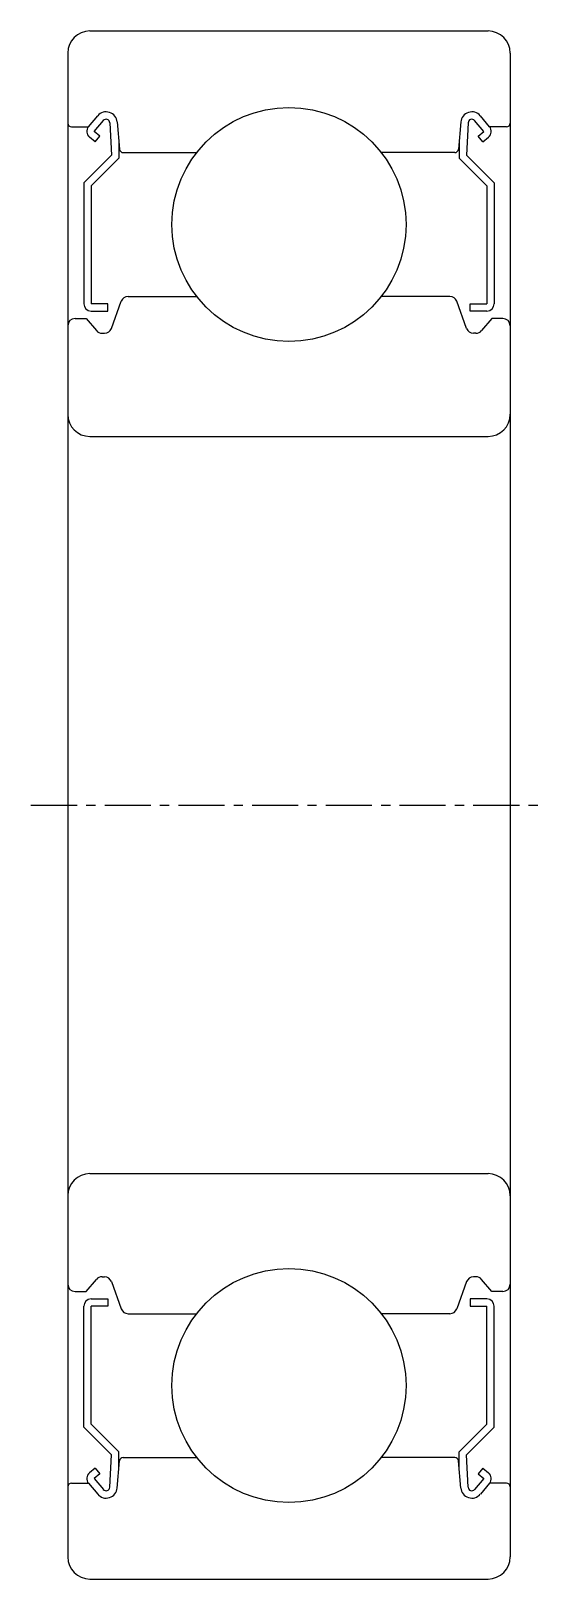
# Model space of a CAD drawing. Extents: x 78.9 to 153.7, y 68.4 to 136.4.
# Drawn here: x 139.74 to 153.74, y 94.43 to 136.43 of the extents above; entities outside this region: 2.
import ezdxf

# ---------------------------------------------------------------- set-up
doc = ezdxf.new("R2010")
doc.units = 0
doc.linetypes.add('CENTER', pattern=[2, 1.25, -0.25, 0.25, -0.25])
doc.layers.get('0').update_dxf_attribs({"linetype": 'CONTINUOUS'})
doc.layers.add('CENTER', color=1, linetype='CENTER')

msp = doc.modelspace()

# ---------------------------------------------------------------- linework, layer by layer
for p, q in [((141.343, 136.43), (152.143, 136.43)), ((140.743, 135.83), (140.743, 95.03)), ((152.743, 135.83), (152.743, 95.03)), ((141.303, 133.83), (141.553, 134.128)), ((141.456, 133.701), (141.707, 134)), ((152.03, 133.701), (151.78, 134)), ((152.183, 133.83), (151.934, 134.128)), ((140.843, 133.83), (141.303, 133.83)), ((141.609, 133.573), (141.456, 133.701)), ((141.481, 133.42), (141.609, 133.573)), ((141.883, 133.94), (141.926, 133.063)), ((142.082, 133.961), (142.146, 133.222)), ((151.405, 133.961), (151.34, 133.222)), ((151.604, 133.94), (151.56, 133.063)), ((151.877, 133.573), (152.03, 133.701)), ((152.005, 133.42), (151.877, 133.573)), ((152.643, 133.83), (152.183, 133.83)), ((141.481, 133.42), (141.328, 133.548)), ((142.126, 133.45), (142.126, 132.981)), ((151.36, 133.45), (151.36, 132.981)), ((152.005, 133.42), (152.158, 133.548)), ((141.926, 133.063), (141.176, 132.313)), ((142.126, 132.981), (141.376, 132.23)), ((142.246, 133.13), (144.238, 133.13)), ((151.241, 133.13), (149.249, 133.13)), ((151.36, 132.981), (152.11, 132.23)), ((151.56, 133.063), (152.31, 132.313)), ((141.176, 132.313), (141.176, 129.03)), ((152.31, 132.313), (152.31, 129.03)), ((141.376, 132.23), (141.376, 129.03)), ((152.11, 132.23), (152.11, 129.03)), ((141.826, 129.03), (141.376, 129.03)), ((141.826, 128.83), (141.826, 129.03)), ((141.925, 128.362), (142.193, 129.099)), ((142.381, 129.23), (144.238, 129.23)), ((151.105, 129.23), (149.249, 129.23)), ((151.561, 128.362), (151.293, 129.099)), ((151.66, 128.83), (151.66, 129.03)), ((151.66, 129.03), (152.11, 129.03)), ((140.943, 128.63), (141.243, 128.63)), ((141.243, 128.63), (141.519, 128.302)), ((141.376, 128.83), (141.826, 128.83)), ((152.11, 128.83), (151.66, 128.83)), ((152.243, 128.63), (151.968, 128.302)), ((152.543, 128.63), (152.243, 128.63)), ((141.672, 128.23), (141.737, 128.23)), ((151.815, 128.23), (151.749, 128.23)), ((141.343, 125.43), (152.143, 125.43)), ((141.343, 105.43), (152.143, 105.43)), ((141.243, 102.23), (141.519, 102.559)), ((141.672, 102.63), (141.737, 102.63)), ((141.925, 102.499), (142.193, 101.762)), ((151.561, 102.499), (151.293, 101.762)), ((151.815, 102.63), (151.749, 102.63)), ((152.243, 102.23), (151.968, 102.559)), ((140.943, 102.23), (141.243, 102.23)), ((152.543, 102.23), (152.243, 102.23)), ((141.176, 98.547), (141.176, 101.83)), ((141.376, 102.03), (141.826, 102.03)), ((141.376, 98.63), (141.376, 101.83)), ((141.826, 101.83), (141.376, 101.83)), ((141.826, 102.03), (141.826, 101.83)), ((151.66, 102.03), (151.66, 101.83)), ((152.11, 102.03), (151.66, 102.03)), ((151.66, 101.83), (152.11, 101.83)), ((152.11, 98.63), (152.11, 101.83)), ((152.31, 98.547), (152.31, 101.83)), ((142.381, 101.63), (144.238, 101.63)), ((151.105, 101.63), (149.249, 101.63)), ((141.926, 97.797), (141.176, 98.547)), ((142.126, 97.88), (141.376, 98.63)), ((151.36, 97.88), (152.11, 98.63)), ((151.56, 97.797), (152.31, 98.547)), ((142.126, 97.41), (142.126, 97.88)), ((151.36, 97.41), (151.36, 97.88)), ((141.481, 97.44), (141.328, 97.312)), ((141.481, 97.44), (141.609, 97.287)), ((141.883, 96.92), (141.926, 97.797)), ((142.082, 96.9), (142.146, 97.639)), ((142.246, 97.73), (144.238, 97.73)), ((151.241, 97.73), (149.249, 97.73)), ((151.405, 96.9), (151.34, 97.639)), ((151.604, 96.92), (151.56, 97.797)), ((152.005, 97.44), (151.877, 97.287)), ((152.005, 97.44), (152.158, 97.312)), ((140.843, 97.03), (141.303, 97.03)), ((141.303, 97.03), (141.553, 96.733)), ((141.609, 97.287), (141.456, 97.159)), ((141.456, 97.159), (141.707, 96.861)), ((152.03, 97.159), (151.78, 96.861)), ((151.877, 97.287), (152.03, 97.159)), ((152.183, 97.03), (151.934, 96.733)), ((152.643, 97.03), (152.183, 97.03)), ((141.343, 94.43), (152.143, 94.43)), ((144.243, 94.43), (144.243, 94.43)), ((146.743, 94.43), (146.743, 94.43))]:
    msp.add_line(p, q)
for centre in [(146.743, 131.18), (146.743, 99.68)]:
    msp.add_circle(centre, 3.175)
for centre, radius, start, end in [((141.343, 135.83), 0.6, 90, 180), ((152.143, 135.83), 0.6, 0, 90), ((141.783, 133.935), 0.3, 4.9967, 140.002), ((141.783, 133.935), 0.1, 2.8198, 140.0002), ((151.704, 133.935), 0.3, 39.998, 175.0033), ((151.703, 133.935), 0.1, 39.9998, 177.1802), ((140.843, 133.93), 0.1, 180, 270), ((141.457, 133.702), 0.2, 140.002, 230.0826), ((152.03, 133.702), 0.2, 309.9174, 39.998), ((152.643, 133.93), 0.1, 270, 0), ((142.246, 133.23), 0.1, 184.9967, 270), ((151.241, 133.23), 0.1, 270, 355.0033), ((141.376, 129.03), 0.2, 180, 270), ((142.381, 129.03), 0.2, 90, 159.9914), ((151.105, 129.03), 0.2, 20.0086, 90), ((152.11, 129.03), 0.2, 270, 0), ((140.943, 128.43), 0.2, 90, 180), ((152.543, 128.43), 0.2, 0, 90), ((141.672, 128.43), 0.2, 219.9945, 270), ((141.737, 128.43), 0.2, 270, 339.9914), ((151.749, 128.43), 0.2, 200.0086, 270), ((151.815, 128.43), 0.2, 270, 320.0055), ((141.343, 126.03), 0.6, 180, 270), ((152.143, 126.03), 0.6, 270, 0), ((141.343, 104.83), 0.6, 90, 180), ((152.143, 104.83), 0.6, 0, 90), ((141.672, 102.43), 0.2, 90, 140.0055), ((141.737, 102.43), 0.2, 20.0086, 90), ((151.749, 102.43), 0.2, 90, 159.9914), ((151.815, 102.43), 0.2, 39.9945, 90), ((140.943, 102.43), 0.2, 180, 270), ((152.543, 102.43), 0.2, 270, 0), ((141.376, 101.83), 0.2, 90, 180), ((142.381, 101.83), 0.2, 200.0086, 270), ((151.105, 101.83), 0.2, 270, 339.9914), ((152.11, 101.83), 0.2, 0, 90), ((142.246, 97.63), 0.1, 90, 175.0033), ((151.241, 97.63), 0.1, 4.9967, 90), ((140.843, 96.93), 0.1, 90, 180), ((141.457, 97.159), 0.2, 129.9174, 219.998), ((152.03, 97.159), 0.2, 320.002, 50.0826), ((152.643, 96.93), 0.1, 0, 90), ((141.783, 96.926), 0.3, 219.998, 355.0033), ((141.783, 96.925), 0.1, 219.9998, 357.1802), ((151.704, 96.926), 0.3, 184.9967, 320.002), ((151.703, 96.925), 0.1, 182.8198, 320.0002), ((141.343, 95.03), 0.6, 180, 270), ((152.143, 95.03), 0.6, 270, 0)]:
    msp.add_arc(centre, radius, start, end)
at = {"layer": 'CENTER', "color": 1, "linetype": 'CENTER'}
msp.add_line((139.743, 115.43), (153.743, 115.43), dxfattribs=at)

# ---------------------------------------------------------------- texts
for p in [(78.793, 75.882), (78.793, 68.382)]:
    msp.add_text('C6004ZZ', height=2).set_placement(p)

doc.saveas('drawing.dxf')
